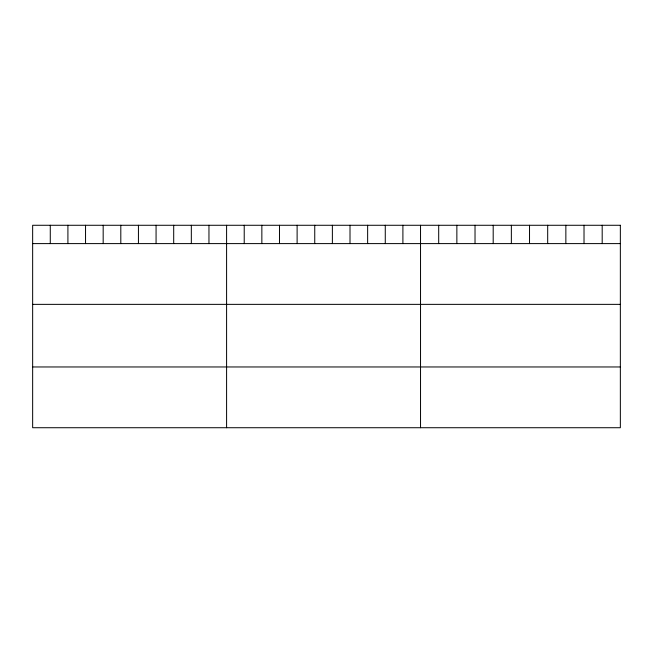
<?xml version="1.0" encoding="UTF-8"?>
<svg xmlns="http://www.w3.org/2000/svg" width="653" height="653" viewBox="0 0 653 653"><rect width="100%" height="100%" fill="white"/><g stroke="black" fill="none" stroke-linecap="round" stroke-linejoin="round"><path stroke-width="0.98" d="M32.65 243.602L620.35 243.602M32.65 304.363L620.35 304.363M32.65 366.962L620.35 366.962M602.188 225.277L602.188 243.602M584.019 225.277L584.019 243.602M565.857 225.277L565.857 243.602M547.687 225.277L547.687 243.602M529.526 225.277L529.526 243.602M511.356 225.277L511.356 243.602M493.195 225.277L493.195 243.602M475.025 225.277L475.025 243.602M456.863 225.277L456.863 243.602M438.694 225.277L438.694 243.602M420.532 225.277L420.532 427.723M402.901 225.277L402.901 243.602M385.27 225.277L385.27 243.602M367.639 225.277L367.639 243.602M350.008 225.277L350.008 243.602M332.377 225.277L332.377 243.602M314.746 225.277L314.746 243.602M297.115 225.277L297.115 243.602M279.484 225.277L279.484 243.602M261.853 225.277L261.853 243.602M244.222 225.277L244.222 243.602M226.591 225.277L226.591 427.723M208.96 225.277L208.96 243.602M191.329 225.277L191.329 243.602M173.698 225.277L173.698 243.602M156.067 225.277L156.067 243.602M138.436 225.277L138.436 243.602M120.805 225.277L120.805 243.602M103.174 225.277L103.174 243.602M85.543 225.277L85.543 243.602M67.912 225.277L67.912 243.602M50.281 225.277L50.281 243.602M620.35 225.277L32.65 225.277L32.65 427.723L620.35 427.723L620.35 225.277"/></g></svg>
